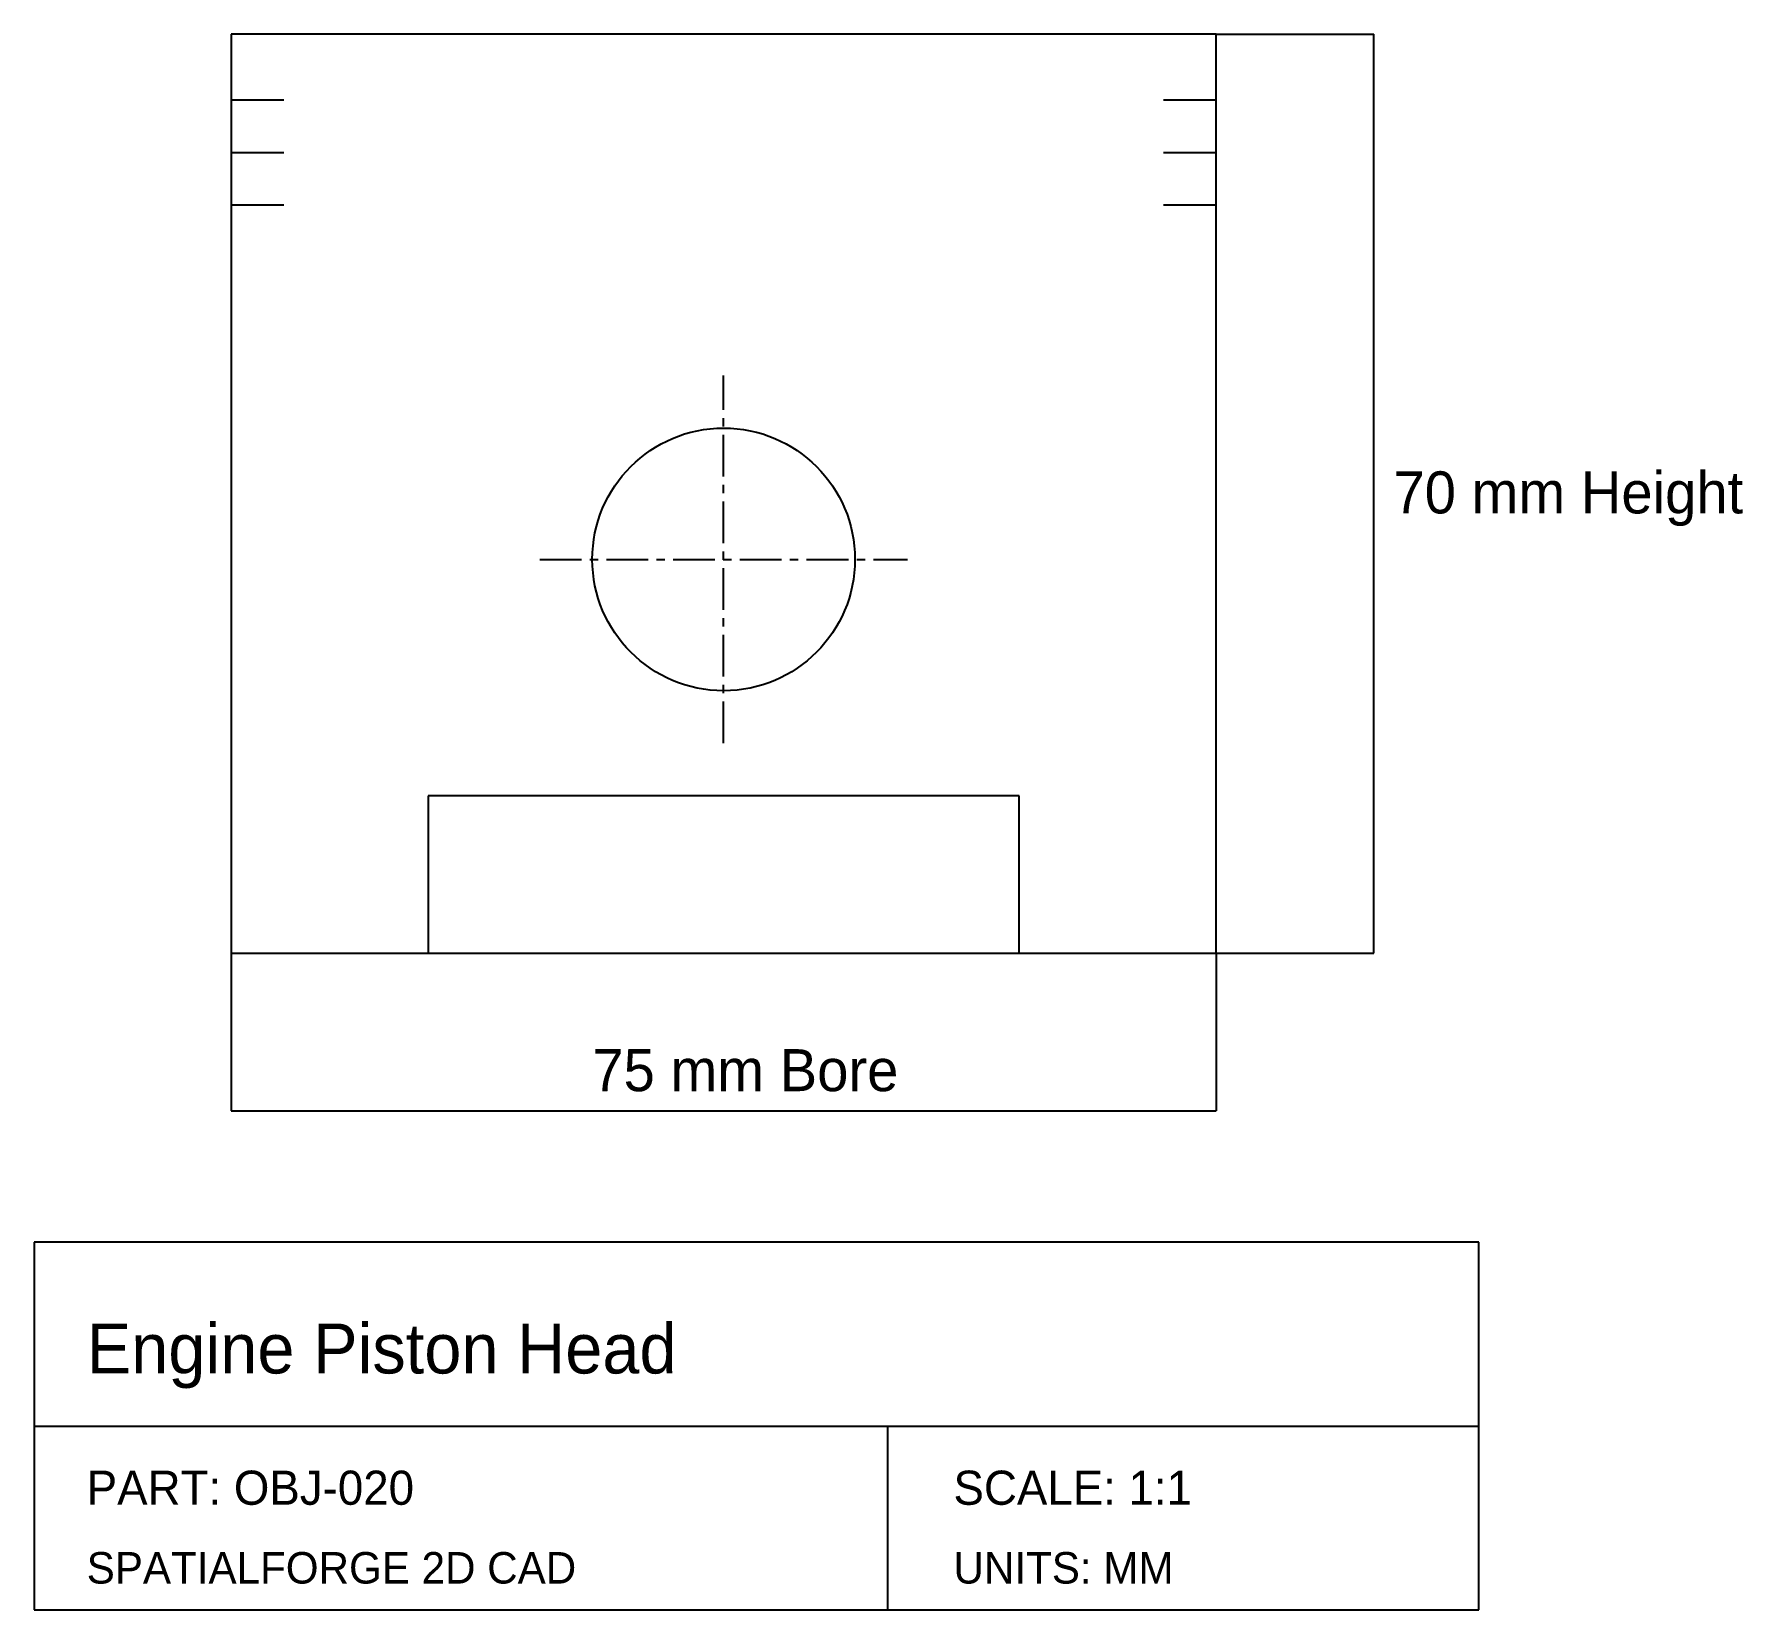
# Model space of a CAD drawing. Header units: millimetres. Extents: x 10 to 140, y -25 to 95.
import ezdxf

# ---------------------------------------------------------------- set-up
doc = ezdxf.new("R2010")
doc.units = ezdxf.units.MM
doc.linetypes.add('CENTER', pattern=[5.08, 3.175, -0.635, 0.635, -0.635])
for name, color, linetype in [('CENTER', 1, 'CENTER'), ('DIM', 3, 'CONTINUOUS'), ('TITLE', 5, 'CONTINUOUS'), ('VISIBLE', 7, 'CONTINUOUS')]:
    doc.layers.add(name, color=color, linetype=linetype)

msp = doc.modelspace()

# ---------------------------------------------------------------- linework, layer by layer
at = {"layer": 'CENTER', "linetype": 'CENTER'}
for p, q in [((62.5, 41), (62.5, 69)), ((48.5, 55), (76.5, 55))]:
    msp.add_line(p, q, dxfattribs=at)
at = {"layer": 'DIM'}
for p, q in [((100, 95), (112, 95)), ((112, 25), (112, 95)), ((25, 25), (25, 13)), ((100, 25), (100, 13)), ((100, 25), (112, 25)), ((25, 13), (100, 13))]:
    msp.add_line(p, q, dxfattribs=at)
at = {"layer": 'TITLE', "linetype": 'CONTINUOUS'}
for p, q in [((120, 3), (10, 3)), ((10, 3), (10, -25)), ((120, -25), (120, 3)), ((10, -25), (120, -25))]:
    msp.add_line(p, q, dxfattribs=at)
at = {"layer": 'TITLE'}
for p, q in [((10, -11), (120, -11)), ((75, -25), (75, -11))]:
    msp.add_line(p, q, dxfattribs=at)
at = {"layer": 'VISIBLE', "linetype": 'CONTINUOUS'}
for p, q in [((100, 95), (25, 95)), ((25, 95), (25, 25)), ((100, 25), (100, 95)), ((85, 37), (40, 37)), ((40, 37), (40, 25)), ((85, 25), (85, 37)), ((25, 25), (100, 25)), ((40, 25), (85, 25))]:
    msp.add_line(p, q, dxfattribs=at)
at = {"layer": 'VISIBLE'}
for p, q in [((25, 90), (29, 90)), ((96, 90), (100, 90)), ((25, 86), (29, 86)), ((96, 86), (100, 86)), ((25, 82), (29, 82)), ((96, 82), (100, 82))]:
    msp.add_line(p, q, dxfattribs=at)
msp.add_circle((62.5, 55), 10, dxfattribs=at)

# ---------------------------------------------------------------- texts
at = {"layer": 'DIM'}
for s, p in [('70 mm Height', (113.5, 58.5)), ('75 mm Bore', (52.5, 14.5))]:
    msp.add_text(s, height=3.2, dxfattribs=at).set_placement(p)
at = {"layer": 'TITLE'}
for s, height, p in [('Engine Piston Head', 3.8, (14, -7)), ('PART: OBJ-020', 2.6, (14, -17)), ('SCALE: 1:1', 2.6, (80, -17)), ('SPATIALFORGE 2D CAD', 2.4, (14, -23)), ('UNITS: MM', 2.4, (80, -23))]:
    msp.add_text(s, height=height, dxfattribs=at).set_placement(p)

doc.saveas('drawing.dxf')
